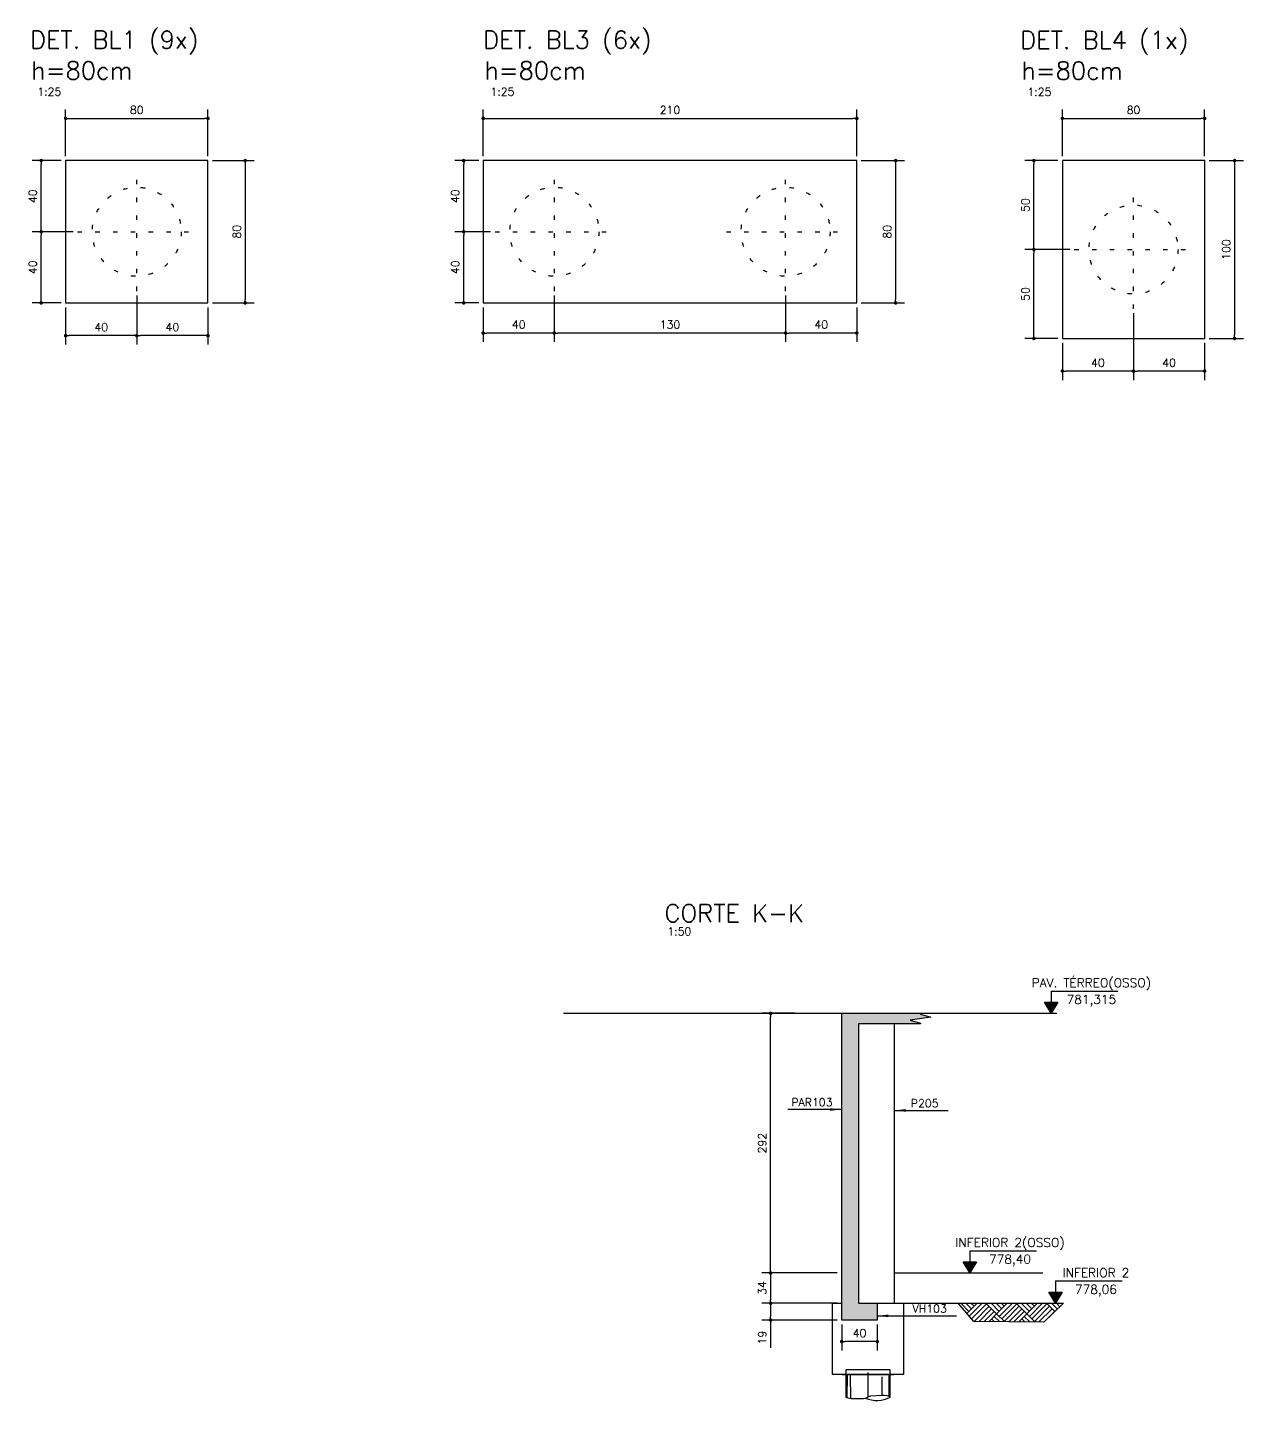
# Model space of a CAD drawing. Extents: x -39962 to 15224, y 23445 to 41277.
# Drawn here: x 4139 to 5506, y 29274 to 30819 of the extents above; entities that cross this region are included whole.
import ezdxf
from ezdxf.enums import TextEntityAlignment as Align

# ---------------------------------------------------------------- set-up
doc = ezdxf.new("R2010")
doc.units = 0
doc.linetypes.add('ESTILO_TQS_0002', pattern=[0.4, 0.1, -0.3])
doc.layers.get('0').update_dxf_attribs({"linetype": 'CONTINUOUS'})
doc.layers.get('Defpoints').update_dxf_attribs({"linetype": 'CONTINUOUS'})
for name, color, linetype in [('228', 2, 'CONTINUOUS'), ('BLOCO', 3, 'CONTINUOUS'), ('COTA', 1, 'CONTINUOUS'), ('ESTACA', 1, 'ESTILO_TQS_0002'), ('H2', 252, 'CONTINUOUS'), ('H6', 1, 'CONTINUOUS'), ('LINHA_FINA', 1, 'CONTINUOUS'), ('PENA_1', 1, 'CONTINUOUS'), ('PENA_2', 2, 'CONTINUOUS'), ('PENA_3', 3, 'CONTINUOUS'), ('T1', 2, 'CONTINUOUS'), ('T3', 4, 'CONTINUOUS'), ('TEXTO', 3, 'CONTINUOUS'), ('VIGAT', 3, 'ESTILO_TQS_0002')]:
    doc.layers.add(name, color=color, linetype=linetype)
doc.styles.add('COTA', font='romans.shx')
doc.styles.add('TEXTO', font='romans.shx', dxfattribs={"height": 10})
doc.styles.add('Texto1', font='romans.shx', dxfattribs={"height": 9})
doc.styles.add('Texto3', font='romans.shx', dxfattribs={"height": 20})
doc.dimstyles.new('forma', dxfattribs={"dimscale": 5, "dimtxt": 1.8, "dimasz": 0.8, "dimexe": 2, "dimexo": 1, "dimgap": 1, "dimtad": 1, "dimdec": 1, "dimzin": 9, "dimdsep": 46, "dimtxsty": 'COTA', "dimblk1": 'DOT', "dimblk2": 'DOT', "dimsah": 1, "dimcen": 0, "dimdle": 1, "dimclrd": 256, "dimclre": 256, "dimclrt": 2, "dimadec": 0, "dimazin": 0, "dimtfac": 1, "dimtdec": 0, "dimtmove": 0, "dimatfit": 3, "dimfxl": 1, "dimtolj": 1, "dimtzin": 0, "dimarcsym": 0})

# ---------------------------------------------------------------- blocks, each defined once
blk = doc.blocks.new('_EST50')
at = {"layer": 'ESTACA', "linetype": 'ESTILO_TQS_0002'}
for p, q in [((0, -1.333), (0, 1.333)), ((-1.333, 0), (1.333, 0))]:
    blk.add_line(p, q, dxfattribs=at)
blk.add_circle((0, 0), 1, dxfattribs=at)
blk = doc.blocks.new('_Dot')
at = {"color": 0, "linetype": 'ByBlock', "lineweight": -2}
blk.add_line((-0.5, 0), (-1, 0), dxfattribs=at)
at = {"color": 0, "linetype": 'ByBlock', "const_width": 0.5}
blk.add_lwpolyline([(-0.25, 0, 1), (0.25, 0, 1)], format="xyb", close=True, dxfattribs=at)
blk = doc.blocks.new('*D93')
at = {"layer": 'COTA', "lineweight": -2, "transparency": 16777216}
for p, q in [((4181.4, 30674.7), (4181.4, 30727.1)), ((4185.4, 30717.1), (4337.4, 30717.1)), ((4341.4, 30674.7), (4341.4, 30727.1))]:
    blk.add_line(p, q, dxfattribs=at)
at = {"layer": 'Defpoints', "color": 0, "transparency": 16777216}
for p in [(4341.4, 30717.1), (4181.4, 30669.7), (4341.4, 30669.7)]:
    blk.add_point(p, dxfattribs=at)
at = {"layer": 'COTA', "lineweight": -2, "transparency": 16777216, "xscale": 4, "yscale": 4, "zscale": 4, "rotation": 180}
blk.add_blockref('_Dot', (4181.4, 30717.1), dxfattribs=at)
at = {"layer": 'COTA', "lineweight": -2, "transparency": 16777216, "xscale": 4, "yscale": 4, "zscale": 4}
blk.add_blockref('_Dot', (4341.4, 30717.1), dxfattribs=at)
at = {"layer": 'COTA', "color": 2, "transparency": 16777216, "insert": (4261.4, 30726.6), "char_height": 9, "attachment_point": 5, "style": 'COTA'}
blk.add_mtext('\\A1;80 ', dxfattribs=at)
blk = doc.blocks.new('*D94')
at = {"layer": 'COTA', "lineweight": -2, "transparency": 16777216}
for p, q in [((4650.8, 30674.7), (4650.8, 30727.1)), ((4654.8, 30717.1), (5066.8, 30717.1)), ((5070.8, 30674.7), (5070.8, 30727.1))]:
    blk.add_line(p, q, dxfattribs=at)
at = {"layer": 'Defpoints', "color": 0, "transparency": 16777216}
for p in [(5070.8, 30717.1), (4650.8, 30669.7), (5070.8, 30669.7)]:
    blk.add_point(p, dxfattribs=at)
at = {"layer": 'COTA', "lineweight": -2, "transparency": 16777216, "xscale": 4, "yscale": 4, "zscale": 4, "rotation": 180}
blk.add_blockref('_Dot', (4650.8, 30717.1), dxfattribs=at)
at = {"layer": 'COTA', "lineweight": -2, "transparency": 16777216, "xscale": 4, "yscale": 4, "zscale": 4}
blk.add_blockref('_Dot', (5070.8, 30717.1), dxfattribs=at)
at = {"layer": 'COTA', "color": 2, "transparency": 16777216, "insert": (4860.8, 30726.6), "char_height": 9, "attachment_point": 5, "style": 'COTA'}
blk.add_mtext('\\A1;210 ', dxfattribs=at)
blk = doc.blocks.new('*D95')
at = {"layer": 'COTA', "lineweight": -2, "transparency": 16777216}
for p, q in [((5301.9, 30674.7), (5301.9, 30727.1)), ((5305.9, 30717.1), (5457.9, 30717.1)), ((5461.9, 30674.7), (5461.9, 30727.1))]:
    blk.add_line(p, q, dxfattribs=at)
at = {"layer": 'Defpoints', "color": 0, "transparency": 16777216}
for p in [(5461.9, 30717.1), (5301.9, 30669.7), (5461.9, 30669.7)]:
    blk.add_point(p, dxfattribs=at)
at = {"layer": 'COTA', "lineweight": -2, "transparency": 16777216, "xscale": 4, "yscale": 4, "zscale": 4, "rotation": 180}
blk.add_blockref('_Dot', (5301.9, 30717.1), dxfattribs=at)
at = {"layer": 'COTA', "lineweight": -2, "transparency": 16777216, "xscale": 4, "yscale": 4, "zscale": 4}
blk.add_blockref('_Dot', (5461.9, 30717.1), dxfattribs=at)
at = {"layer": 'COTA', "color": 2, "transparency": 16777216, "insert": (5381.9, 30726.6), "char_height": 9, "attachment_point": 5, "style": 'COTA'}
blk.add_mtext('\\A1;80 ', dxfattribs=at)
blk = doc.blocks.new('*D96')
at = {"layer": 'COTA', "lineweight": -2, "transparency": 16777216}
for p, q in [((4346.4, 30669.7), (4393.3, 30669.7)), ((4383.3, 30665.7), (4383.3, 30513.7)), ((4346.4, 30509.7), (4393.3, 30509.7))]:
    blk.add_line(p, q, dxfattribs=at)
at = {"layer": 'Defpoints', "color": 0, "transparency": 16777216}
for p in [(4341.4, 30669.7), (4341.4, 30509.7), (4383.3, 30509.7)]:
    blk.add_point(p, dxfattribs=at)
at = {"layer": 'COTA', "lineweight": -2, "transparency": 16777216, "xscale": 4, "yscale": 4, "zscale": 4}
for p, rotation in [((4383.3, 30669.7), 90), ((4383.3, 30509.7), 270)]:
    blk.add_blockref('_Dot', p, dxfattribs=dict(at, rotation=rotation))
at = {"layer": 'COTA', "color": 2, "transparency": 16777216, "insert": (4373.8, 30589.7), "char_height": 9, "attachment_point": 5, "rotation": 90, "style": 'COTA'}
blk.add_mtext('\\A1;80 ', dxfattribs=at)
blk = doc.blocks.new('*D97')
at = {"layer": 'COTA', "lineweight": -2, "transparency": 16777216}
for p, q in [((5075.8, 30669.7), (5124.5, 30669.7)), ((5114.5, 30665.7), (5114.5, 30513.7)), ((5075.8, 30509.7), (5124.5, 30509.7))]:
    blk.add_line(p, q, dxfattribs=at)
at = {"layer": 'Defpoints', "color": 0, "transparency": 16777216}
for p in [(5070.8, 30669.7), (5070.8, 30509.7), (5114.5, 30509.7)]:
    blk.add_point(p, dxfattribs=at)
at = {"layer": 'COTA', "lineweight": -2, "transparency": 16777216, "xscale": 4, "yscale": 4, "zscale": 4}
for p, rotation in [((5114.5, 30669.7), 90), ((5114.5, 30509.7), 270)]:
    blk.add_blockref('_Dot', p, dxfattribs=dict(at, rotation=rotation))
at = {"layer": 'COTA', "color": 2, "transparency": 16777216, "insert": (5105, 30589.7), "char_height": 9, "attachment_point": 5, "rotation": 90, "style": 'COTA'}
blk.add_mtext('\\A1;80 ', dxfattribs=at)
blk = doc.blocks.new('*D98')
at = {"layer": 'COTA', "lineweight": -2, "transparency": 16777216}
for p, q in [((4990.8, 30518), (4990.8, 30465.8)), ((5070.8, 30504.7), (5070.8, 30465.8)), ((5066.8, 30475.8), (4994.8, 30475.8))]:
    blk.add_line(p, q, dxfattribs=at)
at = {"layer": 'Defpoints', "color": 0, "transparency": 16777216}
for p in [(4990.8, 30523), (5070.8, 30509.7), (4990.8, 30475.8)]:
    blk.add_point(p, dxfattribs=at)
at = {"layer": 'COTA', "lineweight": -2, "transparency": 16777216, "xscale": 4, "yscale": 4, "zscale": 4, "rotation": 180}
blk.add_blockref('_Dot', (4990.8, 30475.8), dxfattribs=at)
at = {"layer": 'COTA', "lineweight": -2, "transparency": 16777216, "xscale": 4, "yscale": 4, "zscale": 4}
blk.add_blockref('_Dot', (5070.8, 30475.8), dxfattribs=at)
at = {"layer": 'COTA', "color": 2, "transparency": 16777216, "insert": (5030.8, 30485.3), "char_height": 9, "attachment_point": 5, "style": 'COTA'}
blk.add_mtext('\\A1;40 ', dxfattribs=at)
blk = doc.blocks.new('*D99')
at = {"layer": 'COTA', "lineweight": -2, "transparency": 16777216}
for p, q in [((4261.4, 30518), (4261.4, 30462.9)), ((4341.4, 30504.7), (4341.4, 30462.9)), ((4337.4, 30472.9), (4265.4, 30472.9))]:
    blk.add_line(p, q, dxfattribs=at)
at = {"layer": 'Defpoints', "color": 0, "transparency": 16777216}
for p in [(4261.4, 30523), (4341.4, 30509.7), (4261.4, 30472.9)]:
    blk.add_point(p, dxfattribs=at)
at = {"layer": 'COTA', "lineweight": -2, "transparency": 16777216, "xscale": 4, "yscale": 4, "zscale": 4, "rotation": 180}
blk.add_blockref('_Dot', (4261.4, 30472.9), dxfattribs=at)
at = {"layer": 'COTA', "lineweight": -2, "transparency": 16777216, "xscale": 4, "yscale": 4, "zscale": 4}
blk.add_blockref('_Dot', (4341.4, 30472.9), dxfattribs=at)
at = {"layer": 'COTA', "color": 2, "transparency": 16777216, "insert": (4301.4, 30482.4), "char_height": 9, "attachment_point": 5, "style": 'COTA'}
blk.add_mtext('\\A1;40 ', dxfattribs=at)
blk = doc.blocks.new('*D100')
at = {"layer": 'COTA', "lineweight": -2, "transparency": 16777216}
for p, q in [((4189.7, 30589.7), (4143.9, 30589.7)), ((4153.9, 30513.7), (4153.9, 30585.7)), ((4176.4, 30509.7), (4143.9, 30509.7))]:
    blk.add_line(p, q, dxfattribs=at)
at = {"layer": 'Defpoints', "color": 0, "transparency": 16777216}
for p in [(4153.9, 30589.7), (4194.7, 30589.7), (4181.4, 30509.7)]:
    blk.add_point(p, dxfattribs=at)
at = {"layer": 'COTA', "lineweight": -2, "transparency": 16777216, "xscale": 4, "yscale": 4, "zscale": 4}
for p, rotation in [((4153.9, 30589.7), 90), ((4153.9, 30509.7), 270)]:
    blk.add_blockref('_Dot', p, dxfattribs=dict(at, rotation=rotation))
at = {"layer": 'COTA', "color": 2, "transparency": 16777216, "insert": (4144.4, 30549.7), "char_height": 9, "attachment_point": 5, "rotation": 90, "style": 'COTA'}
blk.add_mtext('\\A1;40 ', dxfattribs=at)
blk = doc.blocks.new('*D101')
at = {"layer": 'COTA', "lineweight": -2, "transparency": 16777216}
for p, q in [((4659.2, 30589.7), (4618.9, 30589.7)), ((4628.9, 30513.7), (4628.9, 30585.7)), ((4645.8, 30509.7), (4618.9, 30509.7))]:
    blk.add_line(p, q, dxfattribs=at)
at = {"layer": 'Defpoints', "color": 0, "transparency": 16777216}
for p in [(4628.9, 30589.7), (4664.2, 30589.7), (4650.8, 30509.7)]:
    blk.add_point(p, dxfattribs=at)
at = {"layer": 'COTA', "lineweight": -2, "transparency": 16777216, "xscale": 4, "yscale": 4, "zscale": 4}
for p, rotation in [((4628.9, 30589.7), 90), ((4628.9, 30509.7), 270)]:
    blk.add_blockref('_Dot', p, dxfattribs=dict(at, rotation=rotation))
at = {"layer": 'COTA', "color": 2, "transparency": 16777216, "insert": (4619.4, 30549.7), "char_height": 9, "attachment_point": 5, "rotation": 90, "style": 'COTA'}
blk.add_mtext('\\A1;40 ', dxfattribs=at)
blk = doc.blocks.new('*D102')
at = {"layer": 'COTA', "lineweight": -2, "transparency": 16777216}
for p, q in [((5466.9, 30669.7), (5505.6, 30669.7)), ((5495.6, 30665.7), (5495.6, 30473.7)), ((5466.9, 30469.7), (5505.6, 30469.7))]:
    blk.add_line(p, q, dxfattribs=at)
at = {"layer": 'Defpoints', "color": 0, "transparency": 16777216}
for p in [(5461.9, 30669.7), (5461.9, 30469.7), (5495.6, 30469.7)]:
    blk.add_point(p, dxfattribs=at)
at = {"layer": 'COTA', "lineweight": -2, "transparency": 16777216, "xscale": 4, "yscale": 4, "zscale": 4}
for p, rotation in [((5495.6, 30669.7), 90), ((5495.6, 30469.7), 270)]:
    blk.add_blockref('_Dot', p, dxfattribs=dict(at, rotation=rotation))
at = {"layer": 'COTA', "color": 2, "transparency": 16777216, "insert": (5486.1, 30569.7), "char_height": 9, "attachment_point": 5, "rotation": 90, "style": 'COTA'}
blk.add_mtext('\\A1;100 ', dxfattribs=at)
blk = doc.blocks.new('*D103')
at = {"layer": 'COTA', "lineweight": -2, "transparency": 16777216}
for p, q in [((5381.9, 30498), (5381.9, 30423)), ((5461.9, 30464.7), (5461.9, 30423)), ((5457.9, 30433), (5385.9, 30433))]:
    blk.add_line(p, q, dxfattribs=at)
at = {"layer": 'Defpoints', "color": 0, "transparency": 16777216}
for p in [(5381.9, 30503), (5461.9, 30469.7), (5381.9, 30433)]:
    blk.add_point(p, dxfattribs=at)
at = {"layer": 'COTA', "lineweight": -2, "transparency": 16777216, "xscale": 4, "yscale": 4, "zscale": 4, "rotation": 180}
blk.add_blockref('_Dot', (5381.9, 30433), dxfattribs=at)
at = {"layer": 'COTA', "lineweight": -2, "transparency": 16777216, "xscale": 4, "yscale": 4, "zscale": 4}
blk.add_blockref('_Dot', (5461.9, 30433), dxfattribs=at)
at = {"layer": 'COTA', "color": 2, "transparency": 16777216, "insert": (5421.9, 30442.5), "char_height": 9, "attachment_point": 5, "style": 'COTA'}
blk.add_mtext('\\A1;40 ', dxfattribs=at)
blk = doc.blocks.new('*D104')
at = {"layer": 'COTA', "lineweight": -2, "transparency": 16777216}
for p, q in [((5310.3, 30569.7), (5259.9, 30569.7)), ((5269.9, 30473.7), (5269.9, 30565.7)), ((5296.9, 30469.7), (5259.9, 30469.7))]:
    blk.add_line(p, q, dxfattribs=at)
at = {"layer": 'Defpoints', "color": 0, "transparency": 16777216}
for p in [(5269.9, 30569.7), (5315.3, 30569.7), (5301.9, 30469.7)]:
    blk.add_point(p, dxfattribs=at)
at = {"layer": 'COTA', "lineweight": -2, "transparency": 16777216, "xscale": 4, "yscale": 4, "zscale": 4}
for p, rotation in [((5269.9, 30569.7), 90), ((5269.9, 30469.7), 270)]:
    blk.add_blockref('_Dot', p, dxfattribs=dict(at, rotation=rotation))
at = {"layer": 'COTA', "color": 2, "transparency": 16777216, "insert": (5260.4, 30519.7), "char_height": 9, "attachment_point": 5, "rotation": 90, "style": 'COTA'}
blk.add_mtext('\\A1;50 ', dxfattribs=at)
blk = doc.blocks.new('*D105')
at = {"layer": 'COTA', "lineweight": -2, "transparency": 16777216}
for p, q in [((5296.9, 30669.7), (5259.9, 30669.7)), ((5269.9, 30573.7), (5269.9, 30665.7)), ((5310.3, 30569.7), (5259.9, 30569.7))]:
    blk.add_line(p, q, dxfattribs=at)
at = {"layer": 'Defpoints', "color": 0, "transparency": 16777216}
for p in [(5269.9, 30669.7), (5301.9, 30669.7), (5315.3, 30569.7)]:
    blk.add_point(p, dxfattribs=at)
at = {"layer": 'COTA', "lineweight": -2, "transparency": 16777216, "xscale": 4, "yscale": 4, "zscale": 4}
for p, rotation in [((5269.9, 30669.7), 90), ((5269.9, 30569.7), 270)]:
    blk.add_blockref('_Dot', p, dxfattribs=dict(at, rotation=rotation))
at = {"layer": 'COTA', "color": 2, "transparency": 16777216, "insert": (5260.4, 30619.7), "char_height": 9, "attachment_point": 5, "rotation": 90, "style": 'COTA'}
blk.add_mtext('\\A1;50 ', dxfattribs=at)
blk = doc.blocks.new('*D106')
at = {"layer": 'COTA', "lineweight": -2, "transparency": 16777216}
for p, q in [((5381.9, 30498), (5381.9, 30423)), ((5301.9, 30464.7), (5301.9, 30423)), ((5377.9, 30433), (5305.9, 30433))]:
    blk.add_line(p, q, dxfattribs=at)
at = {"layer": 'Defpoints', "color": 0, "transparency": 16777216}
for p in [(5381.9, 30503), (5301.9, 30469.7), (5301.9, 30433)]:
    blk.add_point(p, dxfattribs=at)
at = {"layer": 'COTA', "lineweight": -2, "transparency": 16777216, "xscale": 4, "yscale": 4, "zscale": 4, "rotation": 180}
blk.add_blockref('_Dot', (5301.9, 30433), dxfattribs=at)
at = {"layer": 'COTA', "lineweight": -2, "transparency": 16777216, "xscale": 4, "yscale": 4, "zscale": 4}
blk.add_blockref('_Dot', (5381.9, 30433), dxfattribs=at)
at = {"layer": 'COTA', "color": 2, "transparency": 16777216, "insert": (5341.9, 30442.5), "char_height": 9, "attachment_point": 5, "style": 'COTA'}
blk.add_mtext('\\A1;40 ', dxfattribs=at)
blk = doc.blocks.new('*D107')
at = {"layer": 'COTA', "lineweight": -2, "transparency": 16777216}
for p, q in [((4730.8, 30518), (4730.8, 30465.8)), ((4990.8, 30518), (4990.8, 30465.8)), ((4986.8, 30475.8), (4734.8, 30475.8))]:
    blk.add_line(p, q, dxfattribs=at)
at = {"layer": 'Defpoints', "color": 0, "transparency": 16777216}
for p in [(4730.8, 30523), (4990.8, 30523), (4730.8, 30475.8)]:
    blk.add_point(p, dxfattribs=at)
at = {"layer": 'COTA', "lineweight": -2, "transparency": 16777216, "xscale": 4, "yscale": 4, "zscale": 4, "rotation": 180}
blk.add_blockref('_Dot', (4730.8, 30475.8), dxfattribs=at)
at = {"layer": 'COTA', "lineweight": -2, "transparency": 16777216, "xscale": 4, "yscale": 4, "zscale": 4}
blk.add_blockref('_Dot', (4990.8, 30475.8), dxfattribs=at)
at = {"layer": 'COTA', "color": 2, "transparency": 16777216, "insert": (4860.8, 30485.3), "char_height": 9, "attachment_point": 5, "style": 'COTA'}
blk.add_mtext('\\A1;130 ', dxfattribs=at)
blk = doc.blocks.new('*D108')
at = {"layer": 'COTA', "lineweight": -2, "transparency": 16777216}
for p, q in [((4730.8, 30518), (4730.8, 30465.8)), ((4650.8, 30504.7), (4650.8, 30465.8)), ((4726.8, 30475.8), (4654.8, 30475.8))]:
    blk.add_line(p, q, dxfattribs=at)
at = {"layer": 'Defpoints', "color": 0, "transparency": 16777216}
for p in [(4730.8, 30523), (4650.8, 30509.7), (4650.8, 30475.8)]:
    blk.add_point(p, dxfattribs=at)
at = {"layer": 'COTA', "lineweight": -2, "transparency": 16777216, "xscale": 4, "yscale": 4, "zscale": 4, "rotation": 180}
blk.add_blockref('_Dot', (4650.8, 30475.8), dxfattribs=at)
at = {"layer": 'COTA', "lineweight": -2, "transparency": 16777216, "xscale": 4, "yscale": 4, "zscale": 4}
blk.add_blockref('_Dot', (4730.8, 30475.8), dxfattribs=at)
at = {"layer": 'COTA', "color": 2, "transparency": 16777216, "insert": (4690.8, 30485.3), "char_height": 9, "attachment_point": 5, "style": 'COTA'}
blk.add_mtext('\\A1;40 ', dxfattribs=at)
blk = doc.blocks.new('*D109')
at = {"layer": 'COTA', "lineweight": -2, "transparency": 16777216}
for p, q in [((4645.8, 30669.7), (4618.9, 30669.7)), ((4628.9, 30593.7), (4628.9, 30665.7)), ((4659.2, 30589.7), (4618.9, 30589.7))]:
    blk.add_line(p, q, dxfattribs=at)
at = {"layer": 'Defpoints', "color": 0, "transparency": 16777216}
for p in [(4628.9, 30669.7), (4650.8, 30669.7), (4664.2, 30589.7)]:
    blk.add_point(p, dxfattribs=at)
at = {"layer": 'COTA', "lineweight": -2, "transparency": 16777216, "xscale": 4, "yscale": 4, "zscale": 4}
for p, rotation in [((4628.9, 30669.7), 90), ((4628.9, 30589.7), 270)]:
    blk.add_blockref('_Dot', p, dxfattribs=dict(at, rotation=rotation))
at = {"layer": 'COTA', "color": 2, "transparency": 16777216, "insert": (4619.4, 30629.7), "char_height": 9, "attachment_point": 5, "rotation": 90, "style": 'COTA'}
blk.add_mtext('\\A1;40 ', dxfattribs=at)
blk = doc.blocks.new('*D110')
at = {"layer": 'COTA', "lineweight": -2, "transparency": 16777216}
for p, q in [((4261.4, 30518), (4261.4, 30462.9)), ((4181.4, 30504.7), (4181.4, 30462.9)), ((4257.4, 30472.9), (4185.4, 30472.9))]:
    blk.add_line(p, q, dxfattribs=at)
at = {"layer": 'Defpoints', "color": 0, "transparency": 16777216}
for p in [(4261.4, 30523), (4181.4, 30509.7), (4181.4, 30472.9)]:
    blk.add_point(p, dxfattribs=at)
at = {"layer": 'COTA', "lineweight": -2, "transparency": 16777216, "xscale": 4, "yscale": 4, "zscale": 4, "rotation": 180}
blk.add_blockref('_Dot', (4181.4, 30472.9), dxfattribs=at)
at = {"layer": 'COTA', "lineweight": -2, "transparency": 16777216, "xscale": 4, "yscale": 4, "zscale": 4}
blk.add_blockref('_Dot', (4261.4, 30472.9), dxfattribs=at)
at = {"layer": 'COTA', "color": 2, "transparency": 16777216, "insert": (4221.4, 30482.4), "char_height": 9, "attachment_point": 5, "style": 'COTA'}
blk.add_mtext('\\A1;40 ', dxfattribs=at)
blk = doc.blocks.new('*D111')
at = {"layer": 'COTA', "lineweight": -2, "transparency": 16777216}
for p, q in [((4176.4, 30669.7), (4143.9, 30669.7)), ((4153.9, 30593.7), (4153.9, 30665.7)), ((4189.7, 30589.7), (4143.9, 30589.7))]:
    blk.add_line(p, q, dxfattribs=at)
at = {"layer": 'Defpoints', "color": 0, "transparency": 16777216}
for p in [(4153.9, 30669.7), (4181.4, 30669.7), (4194.7, 30589.7)]:
    blk.add_point(p, dxfattribs=at)
at = {"layer": 'COTA', "lineweight": -2, "transparency": 16777216, "xscale": 4, "yscale": 4, "zscale": 4}
for p, rotation in [((4153.9, 30669.7), 90), ((4153.9, 30589.7), 270)]:
    blk.add_blockref('_Dot', p, dxfattribs=dict(at, rotation=rotation))
at = {"layer": 'COTA', "color": 2, "transparency": 16777216, "insert": (4144.4, 30629.7), "char_height": 9, "attachment_point": 5, "rotation": 90, "style": 'COTA'}
blk.add_mtext('\\A1;40 ', dxfattribs=at)
blk = doc.blocks.new('elevação_d')
at = {"layer": 'LINHA_FINA', "linetype": 'Continuous'}
blk.add_hatch(color=256, dxfattribs=at).paths.add_polyline_path([(0, 0), (1.5, 2.5), (-1.5, 2.5)])
at = {"layer": 'LINHA_FINA'}
for p, q in [((0, 5), (0, 2.5)), ((0, 5), (15, 5)), ((0, 0), (-1.5, 2.5)), ((-1.5, 2.5), (1.5, 2.5)), ((1.5, 2.5), (0, 0))]:
    blk.add_line(p, q, dxfattribs=at)
at = {"layer": 'TEXTO', "linetype": 'Continuous', "style": 'TEXTO'}
for p in [(9.07, 5.25), (9.07, 1.5)]:
    blk.add_attdef('XXXX.XX', text='', height=2, dxfattribs=at).set_placement(p, align=Align.BOTTOM_CENTER)
blk = doc.blocks.new('*D125')
at = {"layer": 'COTA', "lineweight": -2, "transparency": 16777216}
for p, q in [((5048.9, 29385), (4964, 29385)), ((4974, 29381), (4974, 29370)), ((5048.9, 29366), (4964, 29366)), ((4974, 29366), (4974, 29334.8))]:
    blk.add_line(p, q, dxfattribs=at)
at = {"layer": 'Defpoints', "color": 0, "transparency": 16777216}
for p in [(4974, 29385), (5053.9, 29385), (5053.9, 29366)]:
    blk.add_point(p, dxfattribs=at)
at = {"layer": 'COTA', "lineweight": -2, "transparency": 16777216, "xscale": 4, "yscale": 4, "zscale": 4}
for p, rotation in [((4974, 29385), 90), ((4974, 29366), 270)]:
    blk.add_blockref('_Dot', p, dxfattribs=dict(at, rotation=rotation))
at = {"layer": 'COTA', "color": 2, "transparency": 16777216, "insert": (4964.5, 29346.3), "char_height": 9, "attachment_point": 5, "rotation": 90, "style": 'COTA'}
blk.add_mtext('\\A1;19 ', dxfattribs=at)
blk = doc.blocks.new('*D126')
at = {"layer": 'COTA', "lineweight": -2, "transparency": 16777216}
for p, q in [((5001, 29711), (4964, 29711)), ((4974, 29423), (4974, 29707)), ((5048.9, 29419), (4964, 29419))]:
    blk.add_line(p, q, dxfattribs=at)
at = {"layer": 'Defpoints', "color": 0, "transparency": 16777216}
for p in [(4974, 29711), (5006, 29711), (5053.9, 29419)]:
    blk.add_point(p, dxfattribs=at)
at = {"layer": 'COTA', "lineweight": -2, "transparency": 16777216, "xscale": 4, "yscale": 4, "zscale": 4}
for p, rotation in [((4974, 29711), 90), ((4974, 29419), 270)]:
    blk.add_blockref('_Dot', p, dxfattribs=dict(at, rotation=rotation))
at = {"layer": 'COTA', "color": 2, "transparency": 16777216, "insert": (4964.5, 29565), "char_height": 9, "attachment_point": 5, "rotation": 90, "style": 'COTA'}
blk.add_mtext('\\A1;292 ', dxfattribs=at)
blk = doc.blocks.new('*D127')
at = {"layer": 'COTA', "lineweight": -2, "transparency": 16777216}
for p, q in [((5048.9, 29419), (4964, 29419)), ((4974, 29415), (4974, 29389)), ((5048.9, 29385), (4964, 29385))]:
    blk.add_line(p, q, dxfattribs=at)
at = {"layer": 'Defpoints', "color": 0, "transparency": 16777216}
for p in [(5053.9, 29419), (4974, 29385), (5053.9, 29385)]:
    blk.add_point(p, dxfattribs=at)
at = {"layer": 'COTA', "lineweight": -2, "transparency": 16777216, "xscale": 4, "yscale": 4, "zscale": 4}
for p, rotation in [((4974, 29419), 90), ((4974, 29385), 270)]:
    blk.add_blockref('_Dot', p, dxfattribs=dict(at, rotation=rotation))
at = {"layer": 'COTA', "color": 2, "transparency": 16777216, "insert": (4964.5, 29402), "char_height": 9, "attachment_point": 5, "rotation": 90, "style": 'COTA'}
blk.add_mtext('\\A1;34 ', dxfattribs=at)
blk = doc.blocks.new('ss')
at = {"layer": 'LINHA_FINA'}
blk.add_solid([(0, 0), (-2.5, -0.29), (-2.5, 0.3)], dxfattribs=at)
blk = doc.blocks.new('*D128')
at = {"layer": 'COTA', "lineweight": -2, "transparency": 16777216}
for p, q in [((5053.9, 29361), (5053.9, 29331.9)), ((5093.9, 29361), (5093.9, 29331.9)), ((5089.9, 29341.9), (5057.9, 29341.9))]:
    blk.add_line(p, q, dxfattribs=at)
at = {"layer": 'Defpoints', "color": 0, "transparency": 16777216}
for p in [(5053.9, 29366), (5093.9, 29366), (5053.9, 29341.9)]:
    blk.add_point(p, dxfattribs=at)
at = {"layer": 'COTA', "lineweight": -2, "transparency": 16777216, "xscale": 4, "yscale": 4, "zscale": 4, "rotation": 180}
blk.add_blockref('_Dot', (5053.9, 29341.9), dxfattribs=at)
at = {"layer": 'COTA', "lineweight": -2, "transparency": 16777216, "xscale": 4, "yscale": 4, "zscale": 4}
blk.add_blockref('_Dot', (5093.9, 29341.9), dxfattribs=at)
at = {"layer": 'COTA', "color": 2, "transparency": 16777216, "insert": (5073.9, 29351.4), "char_height": 9, "attachment_point": 5, "style": 'COTA'}
blk.add_mtext('\\A1;40 ', dxfattribs=at)
blk = doc.blocks.new('A$Cfeb4b014')
at = {"layer": 'PENA_1'}
for p, q in [((54.2, 34.3), (4.2, 34.3)), ((4.2, 34.3), (4.2, 29.1)), ((29.2, 31.4), (29.2, 3.7)), ((54.2, 29.1), (54.2, 34.3)), ((0, 29.3), (58.3, 29.3)), ((4.2, 29.1), (4.2, 3.7)), ((4.7, 3.5), (5.1, 28)), ((5.8, 3), (6.3, 28.4)), ((9.9, 2), (9.6, 28.2)), ((45.1, 5.4), (45.1, 26.7)), ((52.9, 4.3), (52.9, 28.4)), ((53.8, 3.9), (53.8, 29.6)), ((54.2, 3.7), (54.2, 29.1))]:
    blk.add_line(p, q, dxfattribs=at)
for points in [[(4.2, 3.7), (5.3, 3.2), (6.4, 2.8), (7.9, 2.4), (10.4, 2), (24, 2.1), (26.4, 2.6), (27.6, 3), (29.2, 3.7)], [(54.2, 3.7), (53.1, 4.3), (52, 4.7), (50.4, 5.1), (47.9, 5.5), (45.1, 5.4), (31.9, 4.9), (30.8, 4.5), (29.2, 3.7)]]:
    blk.add_lwpolyline(points, dxfattribs=at)
blk.add_arc((39.1, 32.1), 32.1, 246.6344, 297.9627, dxfattribs=at)

msp = doc.modelspace()

# ---------------------------------------------------------------- hatches: boundary and pattern name
at = {"layer": 'H2'}
msp.add_hatch(color=256, dxfattribs=at).paths.add_polyline_path([(5053.87, 29711.04), (5142.48, 29711.04), (5142.48, 29710.04), (5154.03, 29706.71), (5130.93, 29703.38), (5142.48, 29700.04), (5142.48, 29699.04), (5072.87, 29699.04), (5072.87, 29385.04), (5093.87, 29385.04), (5093.87, 29366.04), (5053.87, 29366.04), (5053.87, 29385.04)])
at = {"layer": 'H6'}
h = msp.add_hatch(dxfattribs=at)
h.set_pattern_fill('AR-PARQ1', color=256, scale=2, angle=45, style=0)
h.set_pattern_definition([(135, (544.156, 964.305), (-33.941125, 0), [24, -24]), (135, (546.985, 967.133), (-33.941125, 0), [24, -24]), (135, (549.813, 969.962), (-33.941125, 0), [24, -24]), (135, (552.642, 972.79), (-33.941125, 0), [24, -24]), (135, (555.47, 975.619), (-33.941125, 0), [24, -24]), (135, (558.299, 978.447), (-33.941125, 0), [24, -24]), (135, (561.127, 981.275), (-33.941125, 0), [24, -24]), (45, (527.186, 981.275), (33.941125, 0), [24, -24]), (45, (524.357, 984.104), (33.941125, 0), [24, -24]), (45, (521.53, 986.932), (33.941125, 0), [24, -24]), (45, (518.7, 989.76), (33.941125, 0), [24, -24]), (45, (515.872, 992.59), (33.941125, 0), [24, -24]), (45, (513.044, 995.418), (33.941125, 0), [24, -24]), (45, (510.215, 998.246), (33.941125, 0), [24, -24])])
h.paths.add_polyline_path([(5184.64, 29385.04), (5303.21, 29385.04), (5281.26, 29363.85), (5202.38, 29364.62)])

# ---------------------------------------------------------------- linework, layer by layer
at = {"layer": 'BLOCO', "linetype": 'Continuous'}
for points in [[(4181.36, 30509.68), (4341.36, 30509.68), (4341.36, 30669.68), (4181.36, 30669.68), (4181.36, 30509.68)], [(4650.82, 30509.68), (5070.82, 30509.68), (5070.82, 30669.68), (4650.82, 30669.68), (4650.82, 30509.68)], [(5461.93, 30469.68), (5461.93, 30669.68), (5301.93, 30669.68), (5301.93, 30469.68), (5461.93, 30469.68)]]:
    msp.add_lwpolyline(points, dxfattribs=at)
at = {"layer": 'COTA'}
for p, q in [((4741.2, 29711.04), (5295.87, 29711.04)), ((5112.87, 29419.04), (5280.02, 29419.04)), ((5123.37, 29385.04), (5295.87, 29385.04))]:
    msp.add_line(p, q, dxfattribs=at)
at = {"layer": 'LINHA_FINA'}
for p, q in [((5053.87, 29602.85), (4993.25, 29602.85)), ((5112.87, 29601.78), (5173.48, 29601.78)), ((5093.27, 29370.82), (5183.1, 29370.82))]:
    msp.add_line(p, q, dxfattribs=at)
at = {"layer": 'PENA_1'}
msp.add_line((5112.87, 29699.04), (5112.87, 29385.04), dxfattribs=at)
msp.add_lwpolyline([(5184.64, 29385.04), (5303.21, 29385.04), (5281.26, 29363.85), (5202.38, 29364.62)], close=True, dxfattribs=at)
at = {"layer": 'PENA_2'}
msp.add_lwpolyline([(5093.87, 29385.04), (5123.37, 29385.04), (5123.37, 29305.04), (5043.37, 29305.04), (5043.37, 29385.04), (5053.87, 29385.04)], dxfattribs=at)
at = {"layer": 'PENA_3'}
msp.add_lwpolyline([(5053.87, 29711.04), (5142.48, 29711.04), (5142.48, 29710.04), (5154.03, 29706.71), (5130.93, 29703.38), (5142.48, 29700.04), (5142.48, 29699.04), (5072.87, 29699.04), (5072.87, 29385.04), (5093.87, 29385.04), (5093.87, 29366.04), (5053.87, 29366.04), (5053.87, 29385.04)], close=True, dxfattribs=at)

# ---------------------------------------------------------------- block references
at = {"layer": '228', "linetype": 'Continuous', "xscale": 50, "yscale": 50, "zscale": 2}
for p in [(4261.36, 30589.68), (4730.82, 30589.68), (4990.82, 30589.68), (5381.93, 30569.68)]:
    msp.add_blockref('_EST50', p, dxfattribs=at)
at = {"layer": 'PENA_1', "yscale": 5, "zscale": 5, "rotation": 180}
for p, xscale in [((5053.27, 29602.85), -5), ((5113.46, 29601.78), 5), ((5093.87, 29370.82), 5)]:
    msp.add_blockref('ss', p, dxfattribs=dict(at, xscale=xscale))
at = {"layer": 'PENA_1'}
msp.add_blockref('A$Cfeb4b014', (5054.2, 29275.72), dxfattribs=at)
at = {"layer": 'PENA_3'}
ref = msp.add_blockref('elevação_d', (5289.19, 29711.04), dxfattribs=dict(at, xscale=5, yscale=5, zscale=5))
ref.add_attrib('XXXX.XX', 'PAV. TÉRREO(OSSO)', dxfattribs={"layer": 'TEXTO', "linetype": 'Continuous', "height": 10, "style": 'TEXTO'}).set_placement((5334.55, 29737.29), align=Align.BOTTOM_CENTER)
ref.add_attrib('XXXX.XX', '781,315', dxfattribs={"layer": 'TEXTO', "linetype": 'Continuous', "height": 10, "style": 'TEXTO'}).set_placement((5334.55, 29718.54), align=Align.BOTTOM_CENTER)
at = {"layer": 'VIGAT'}
ref = msp.add_blockref('elevação_d', (5197.73, 29419.04), dxfattribs=dict(at, xscale=5, yscale=5, zscale=5))
ref.add_attrib('XXXX.XX', 'INFERIOR 2(OSSO)', dxfattribs={"layer": 'TEXTO', "linetype": 'Continuous', "height": 10, "style": 'TEXTO'}).set_placement((5243.09, 29445.29), align=Align.BOTTOM_CENTER)
ref.add_attrib('XXXX.XX', '778,40', dxfattribs={"layer": 'TEXTO', "linetype": 'Continuous', "height": 10, "style": 'TEXTO'}).set_placement((5243.09, 29426.54), align=Align.BOTTOM_CENTER)
ref = msp.add_blockref('elevação_d', (5294.32, 29385.04), dxfattribs=dict(at, xscale=5, yscale=5, zscale=5))
ref.add_attrib('XXXX.XX', 'INFERIOR 2', dxfattribs={"layer": 'TEXTO', "linetype": 'Continuous', "height": 10, "style": 'TEXTO'}).set_placement((5339.68, 29411.29), align=Align.BOTTOM_CENTER)
ref.add_attrib('XXXX.XX', '778,06', dxfattribs={"layer": 'TEXTO', "linetype": 'Continuous', "height": 10, "style": 'TEXTO'}).set_placement((5339.68, 29392.54), align=Align.BOTTOM_CENTER)

# ---------------------------------------------------------------- texts
at = {"layer": 'T1', "style": 'Texto1'}
for s, p in [('1:25', (4149.53, 30742.7)), ('1:25', (4658.98, 30742.7)), ('1:25', (5262.63, 30742.45)), ('1:50', (4857.85, 29798.53)), ('PAR103', (4997.27, 29606.42)), ('P205', (5131.51, 29605.35)), ('VH103', (5133.49, 29374.39))]:
    msp.add_text(s, height=9, dxfattribs=at).set_placement(p)
at = {"layer": 'T3', "style": 'Texto3'}
for s, p in [('DET. BL1 (9x)', (4141.37, 30795.56)), ('DET. BL3 (6x)', (4650.82, 30795.56)), ('DET. BL4 (1x)', (5254.47, 30795.31)), ('h=80cm', (4142.72, 30761.05)), ('h=80cm', (4652.17, 30761.05)), ('h=80cm', (5255.82, 30760.8)), ('CORTE K-K', (4854.62, 29813.44))]:
    msp.add_text(s, height=20, dxfattribs=at).set_placement(p)

# ---------------------------------------------------------------- dimensions: what is measured, and where the dimension line sits
at = {"layer": 'COTA'}
for base, p1, p2, override, picture, middle in [((4341.36, 30717.12), (4181.36, 30669.68), (4341.36, 30669.68), {"dimlfac": 0.5, "dimpost": ' '}, '*D93', (4261.36, 30726.62)), ((5070.82, 30717.12), (4650.82, 30669.68), (5070.82, 30669.68), {"dimlfac": 0.5, "dimpost": ' ', "dimtmove": 1}, '*D94', (4860.82, 30726.62)), ((5461.93, 30717.12), (5301.93, 30669.68), (5461.93, 30669.68), {"dimlfac": 0.5, "dimpost": ' ', "dimtmove": 1}, '*D95', (5381.93, 30726.62)), ((4181.36, 30472.91), (4261.36, 30523.03), (4181.36, 30509.68), {"dimlfac": 0.5, "dimpost": ' ', "dimtmove": 1}, '*D110', (4221.36, 30482.41)), ((4261.36, 30472.91), (4341.36, 30509.68), (4261.36, 30523.03), {"dimlfac": 0.5, "dimpost": ' '}, '*D99', (4301.36, 30482.41)), ((4650.82, 30475.77), (4730.82, 30523.03), (4650.82, 30509.68), {"dimlfac": 0.5, "dimpost": ' ', "dimtmove": 1}, '*D108', (4690.82, 30485.27)), ((4730.82, 30475.77), (4990.82, 30523.03), (4730.82, 30523.03), {"dimlfac": 0.5, "dimpost": ' ', "dimtmove": 1}, '*D107', (4860.82, 30485.27)), ((4990.82, 30475.77), (5070.82, 30509.68), (4990.82, 30523.03), {"dimlfac": 0.5, "dimpost": ' '}, '*D98', (5030.82, 30485.27)), ((5301.93, 30432.99), (5381.93, 30503.03), (5301.93, 30469.68), {"dimlfac": 0.5, "dimpost": ' ', "dimtmove": 1}, '*D106', (5341.93, 30442.49)), ((5381.93, 30432.99), (5461.93, 30469.68), (5381.93, 30503.03), {"dimlfac": 0.5, "dimpost": ' '}, '*D103', (5421.93, 30442.49)), ((5053.87, 29341.93), (5093.87, 29366.04), (5053.87, 29366.04), {"dimpost": ' '}, '*D128', (5073.87, 29351.43))]:
    dim = msp.add_linear_dim(base=base, p1=p1, p2=p2, dimstyle='forma', override=override, dxfattribs=at)
    dim.commit()
    dim.dimension.update_dxf_attribs({"geometry": picture, "text_midpoint": middle})
for base, p1, p2, override, picture, middle in [((4153.93, 30669.68), (4194.71, 30589.68), (4181.36, 30669.68), {"dimlfac": 0.5, "dimpost": ' ', "dimtmove": 1}, '*D111', (4144.43, 30629.68)), ((4383.26, 30509.68), (4341.36, 30669.68), (4341.36, 30509.68), {"dimlfac": 0.5, "dimpost": ' '}, '*D96', (4373.76, 30589.68)), ((4628.88, 30669.68), (4664.17, 30589.68), (4650.82, 30669.68), {"dimlfac": 0.5, "dimpost": ' ', "dimtmove": 1}, '*D109', (4619.38, 30629.68)), ((5114.45, 30509.68), (5070.82, 30669.68), (5070.82, 30509.68), {"dimlfac": 0.5, "dimpost": ' '}, '*D97', (5104.95, 30589.68)), ((5269.87, 30669.68), (5315.28, 30569.68), (5301.93, 30669.68), {"dimlfac": 0.5, "dimpost": ' ', "dimtmove": 1}, '*D105', (5260.37, 30619.68)), ((5495.57, 30469.68), (5461.93, 30669.68), (5461.93, 30469.68), {"dimlfac": 0.5, "dimpost": ' '}, '*D102', (5486.07, 30569.68)), ((4153.93, 30589.68), (4181.36, 30509.68), (4194.71, 30589.68), {"dimlfac": 0.5, "dimpost": ' '}, '*D100', (4144.43, 30549.68)), ((4628.88, 30589.68), (4650.82, 30509.68), (4664.17, 30589.68), {"dimlfac": 0.5, "dimpost": ' '}, '*D101', (4619.38, 30549.68)), ((5269.87, 30569.68), (5301.93, 30469.68), (5315.28, 30569.68), {"dimlfac": 0.5, "dimpost": ' '}, '*D104', (5260.37, 30519.68)), ((4974.03, 29711.04), (5053.87, 29419.04), (5005.95, 29711.04), {"dimpost": ' ', "dimtmove": 1}, '*D126', (4964.53, 29565.04)), ((4974.03, 29385.04), (5053.87, 29419.04), (5053.87, 29385.04), {"dimpost": ' ', "dimtmove": 1}, '*D127', (4964.53, 29402.04))]:
    dim = msp.add_linear_dim(base=base, p1=p1, p2=p2, angle=90, dimstyle='forma', override=override, dxfattribs=at)
    dim.commit()
    dim.dimension.update_dxf_attribs({"geometry": picture, "text_midpoint": middle})
dim = msp.add_linear_dim(base=(4974.03, 29385.04), p1=(5053.87, 29366.04), p2=(5053.87, 29385.04), angle=90, dimstyle='forma', override={"dimpost": ' '}, dxfattribs=at)
dim.commit()
dim.dimension.update_dxf_attribs({"geometry": '*D125', "text_midpoint": (4974.03, 29346.27), "dimtype": 128})

doc.saveas('drawing.dxf')
